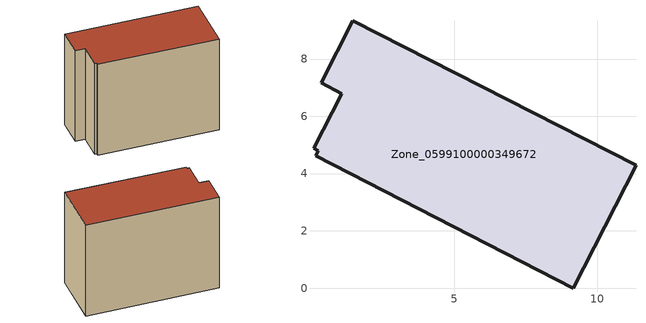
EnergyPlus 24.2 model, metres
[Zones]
Zone_0599100000349672
 floor ground (C_G): 11.36,4.29 9.15,0 0.17,4.62 0.26,4.79 0.09,4.88 1.07,6.79 0.35,7.17 1.46,9.33 z3.83
 wall outside (C_F): 9.15,0 11.36,4.29 1.46,9.33 0.35,7.17 1.07,6.79 0.09,4.88 0.26,4.79 0.17,4.62 9.15,0 z3.83:12.43
 roof outside (C_R): 0.09,4.88 0.26,4.79 0.17,4.62 9.15,0 11.36,4.29 1.46,9.33 0.35,7.17 1.07,6.79 z12.43
[BUILDING]
Pand.0599100000349672: North Axis=0; Terrain=City; Loads Convergence Tolerance Value=0.04; Temperature Convergence Tolerance Value=0.4; Solar Distribution=FullExterior; Maximum Number of Warmup Days=25; Minimum Number of Warmup Days=1
[Site:Location]
Rotterdam.The.Hague.AP_ZH_NLD Design_Conditions: Latitude=51.96; Longitude=4.45; Time Zone=1; Elevation=-4.5
[SITE:GROUNDTEMPERATURE:BUILDINGSURFACE]
18, 18, 18, 18, 18, 18, 18, 18, 18, 18, 18, 18
[MATERIAL] Thermal Absorptance=0.9; Solar Absorptance=0.7; Visible Absorptance=0.7
Name | Roughness | Thickness | Conductivity | Density | Specific Heat
G.TI.1992-2005 | MediumSmooth | 0.15 | 0.06 | 540 | 1210
F.TI.1992-2005 | Rough | 0.3 | 0.12 | 1920 | 840
R.TI.1992-2005 | MediumRough | 0.2 | 0.08 | 1500 | 1000
[CONSTRUCTION]
C_G: G.TI.1992-2005
C_F: F.TI.1992-2005
C_R: R.TI.1992-2005
[ZONE]
Zone_0599100000349672: Type=1; Multiplier=1; Ceiling Height=Autocalculate; Volume=Autocalculate; Floor Area=autocalculate; Part of Total Floor Area=Yes
[ZONEINFILTRATION:DESIGNFLOWRATE]
Infil_Zone_0599100000349672: Zone or ZoneList or Space or SpaceList=Zone_0599100000349672; Schedule=AlwaysOn; Design Flow Rate Calculation Method=Flow/Area; Flow Rate per Floor Area=0.0015; Constant Term Coefficient=1; Temperature Term Coefficient=0; Velocity Term Coefficient=0; Velocity Squared Term Coefficient=0
[HVACTEMPLATE:ZONE:IDEALLOADSAIRSYSTEM]
Zone_0599100000349672: Maximum Heating Supply Air Temperature=50; Minimum Cooling Supply Air Temperature=13; Maximum Heating Supply Air Humidity Ratio=0.0156; Minimum Cooling Supply Air Humidity Ratio=0.0077; Heating Limit=NoLimit; Cooling Limit=NoLimit; Dehumidification Control Type=ConstantSensibleHeatRatio; Cooling Sensible Heat Ratio=0.7; Dehumidification Setpoint=60; Humidification Control Type=None; Humidification Setpoint=30; Outdoor Air Method=None; Outdoor Air Flow Rate per Person=0.00944; Outdoor Air Flow Rate per Zone Floor Area=0; Outdoor Air Flow Rate per Zone=0; Demand Controlled Ventilation Type=None; Outdoor Air Economizer Type=NoEconomizer; Heat Recovery Type=None; Sensible Heat Recovery Effectiveness=0.7; Latent Heat Recovery Effectiveness=0.65
[ZONECONTROL:THERMOSTAT]
ThermostatControl_Zone_0599100000349672: Zone or ZoneList=Zone_0599100000349672; Control Type Schedule=DualSetpointControlType; Control 1=Thermostat_Zone_0599100000349672; Temperature Difference Between Cutout And Setpoint=0
[THERMOSTATSETPOINT:DUALSETPOINT]
Thermostat_Zone_0599100000349672: Heating Setpoint Temperature Schedule=HeatingSetpoint_Zone_0599100000349672; Cooling Setpoint Temperature Schedule=CoolingSetpoint_Zone_0599100000349672
[SCHEDULE:COMPACT]
HeatingSetpoint_Zone_0599100000349672: Through: 12/31, For: AllDays, Until: 24:00, 21
CoolingSetpoint_Zone_0599100000349672: Through: 12/31, For: AllDays, Until: 24:00, 24
DualSetpointControlType: Through: 12/31, For: AllDays, Until: 24:00, 4
AlwaysOn: Through: 12/31, For: AllDays, Until: 24:00, 1
